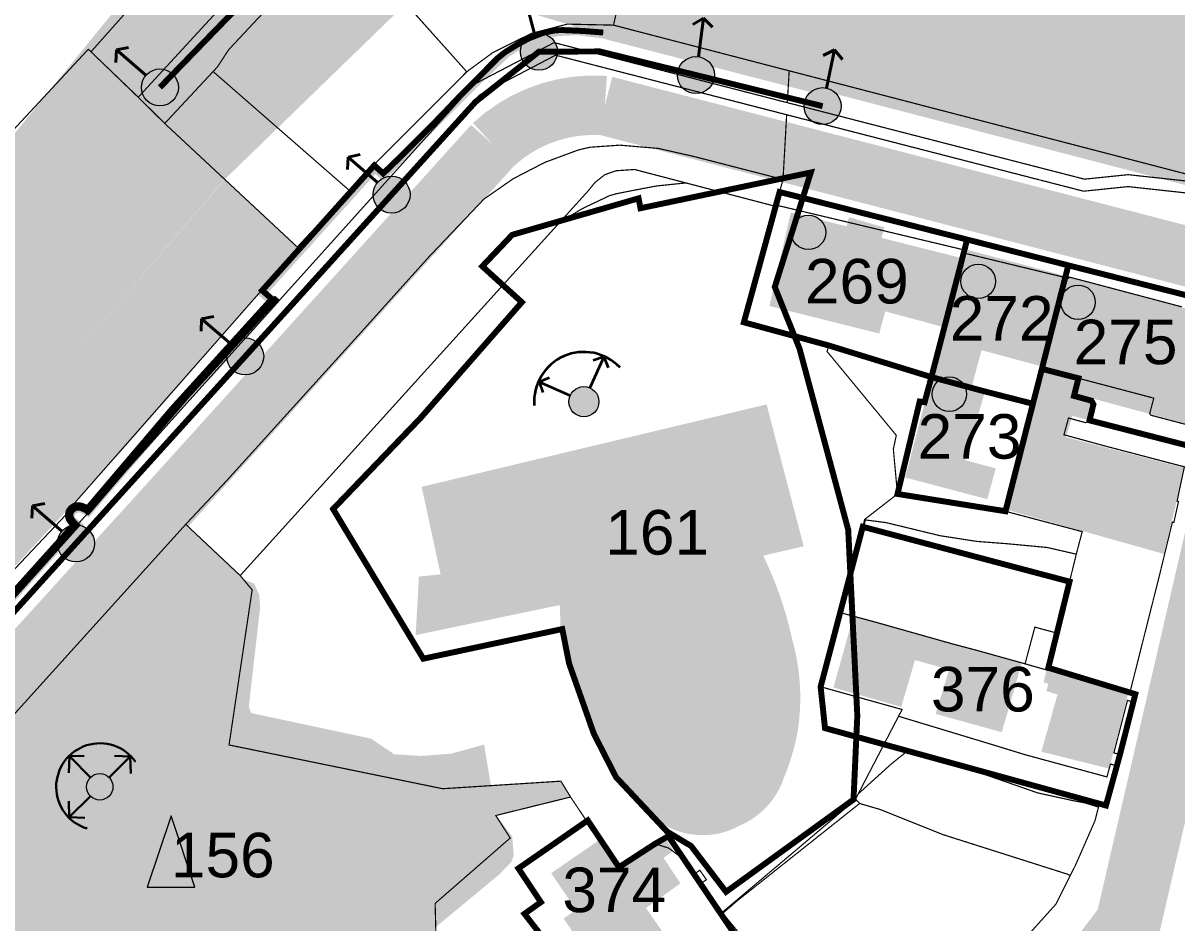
# Model space of a CAD drawing. Header units: millimetres. Extents: x 21689 to 31331, y 37531 to 43751.
# Drawn here: x 25632.4 to 25826.6, y 42416.8 to 42568.4 of the extents above; entities that cross this region are included whole.
import ezdxf

# ---------------------------------------------------------------- set-up
doc = ezdxf.new("R2010")
doc.units = ezdxf.units.MM
doc.linetypes.add('g5_084', pattern=[0.4, 0.2, -0.2])
doc.layers.add('0.1 ОКН', color=1, linetype='Continuous', lineweight=9, transparency=0.4)
doc.layers.add('00 Дороги', color=252, linetype='Continuous', lineweight=9, transparency=0.2)
for name, color, linetype, lineweight in [('0.15 - Видовые раскрытия', 22, 'Continuous', 9), ('00 границы ОКН', 1, 'Continuous', 40), ('00 номер ОКН', 7, 'Continuous', 15), ('00 Разраб границы', 5, 'g5_084', 50), ('CONTUR', 150, 'Continuous', 9)]:
    doc.layers.add(name, color=color, linetype=linetype, lineweight=lineweight)
doc.layers.add('00 Парки и скверы', color=114, linetype='Continuous', lineweight=9, true_color=0x00a945, transparency=0.5)
doc.layers.add('00 Природный ландшафт', color=81, linetype='Continuous', lineweight=9, true_color=0xa9da90, transparency=0.4)
doc.layers.add('25. ценная историческая застройка сов пер', color=92, linetype='Continuous', lineweight=0, true_color=0x19df16)
doc.styles.get("Standard").update_dxf_attribs({"font": 'arial.ttf'})
doc.linetypes.add('474_2', pattern='A,1,-0.5,[222,geobl2.shx,S=0.1,R=0,X=0,Y=0],-0.5,3', length=5)

# ---------------------------------------------------------------- blocks, each defined once
blk = doc.blocks.new('участки все')
at = {"layer": 'CONTUR', "const_width": 0.2}
for points in [[(2788.095349790001, 4929.89971909998), (2780.236516199999, 4921.48997183), (2778.35223203, 4918.598796499995), (2777.630451950001, 4917.829840889979), (2772.780701710003, 4912.624049439997), (2769.486476860002, 4909.084455979995), (2765.034237750002, 4913.512664709998), (2773.617147740002, 4922.841334269978), (2780.0441029, 4929.822992629997)], [(2795.46357077, 5087.178307939997), (2820.29807936, 5051.537735549995), (2828.781960390003, 5028.927634399996), (2832.747897720001, 5028.006901989996), (2827.340579039999, 5005.979500879999), (2822.307675440003, 4985.54638054), (2819.528698850001, 4973.85882673), (2817.985361800002, 4971.682437929994), (2811.24638085, 4963.915551469995), (2805.3374238, 4957.455967669994), (2795.54350394, 4946.755829449998), (2787.814181590002, 4938.314099420001), (2780.0441029, 4929.822992629997), (2773.617147740002, 4922.841334269993), (2765.034237750002, 4913.512664709998), (2757.071173740002, 4921.154657369996), (2774.756322820002, 4941.074055909994), (2784.213184790002, 4963.069456829995), (2789.64844678, 4983.656420179999), (2791.448441870001, 5001.289017539995), (2791.634382700002, 5022.576360929997), (2791.117599860001, 5039.114421579994), (2774.810590590001, 5099.404648049997)], [(2955.285921220002, 4895.879540750001), (2931.675092470003, 4898.45107102998), (2924.16316199, 4897.67608048), (2835.283182399999, 4920.587134689995), (2822.490420370002, 4913.882947519982), (2644.161710110002, 4715.52151893), (2550.021326910002, 4584.27161584), (2546.830171450001, 4563.950279499979), (2549.00315425, 4552.386900379999), (2557.49452231, 4530.91669157998), (2561.641912950003, 4520.293093489999), (2579.64324071, 4462.236942269999)], [(2574.075201240001, 4473.472295149993), (2559.704693500004, 4519.822748089995), (2555.557302830003, 4530.446346239994), (2547.07577938, 4551.906404309979), (2544.80940102, 4563.901217509999), (2548.063556199999, 4585.071597509981), (2642.549833470003, 4716.706208809999), (2821.456988910002, 4915.618785929996), (2835.035545140003, 4922.700944959979), (2924.314209730001, 4899.703785199999), (2931.675867919999, 4900.461076399995), (2953.78917855, 4898.05247605998)], [(2742.748866530001, 4906.643817159981), (2756.627857530002, 4921.591449), (2764.53124122, 4913.970370289994), (2769.486476860002, 4909.084455979995), (2773.92315975, 4904.946488129979), (2791.798024980002, 4888.272654739995), (2792.024911570003, 4888.069179039979), (2753.920729330002, 4844.712203999996), (2753.61742925, 4844.49684586998), (2753.475317730001, 4844.359020489996), (2753.261691210002, 4844.122289189982), (2753.118508150001, 4843.91447957998), (2752.96333735, 4843.576852349993), (2752.867540720003, 4843.198315669994), (2713.00059901, 4800.968331549978)], [(2713.00059901, 4800.968331549993), (2752.867540720003, 4843.198315669994), (2752.96333735, 4843.576852349993), (2753.118508150001, 4843.914479579995), (2753.261691210002, 4844.122289189996), (2753.475317730001, 4844.359020489996), (2753.61742925, 4844.496845869995), (2753.920729330002, 4844.712203999996), (2792.024911570003, 4888.069179039995), (2791.798024980002, 4888.272654739995), (2800.633173580001, 4897.747463429994), (2805.025064680001, 4902.440260459997), (2820.33031547, 4917.796055909995), (2824.750152000001, 4921.048411839998), (2831.2293708, 4924.259235749996), (2837.273270940001, 4925.816710219995), (2845.030755100001, 4925.647932419997), (2874.61322525, 4917.954922479999), (2874.301074030002, 4912.589655069998), (2835.035545140003, 4922.700944959994), (2821.456988910002, 4915.618785929996), (2642.549833470003, 4716.706208809999)], [(2644.161710110002, 4715.52151893), (2822.490420370002, 4913.882947519996), (2835.283182400003, 4920.587134689995), (2874.189864100001, 4910.551340039994), (2873.57311044, 4899.66068822), (2858.641907010002, 4903.509335459996), (2852.592870470002, 4904.881965109998), (2846.10122534, 4905.431364409997), (2841.065777650002, 4905.078459729994), (2839.128865250001, 4904.628112089994), (2833.456613300001, 4902.524942129996), (2828.134330010002, 4899.76640791), (2823.252301270001, 4896.371127179999), (2813.932362970001, 4886.583738909997), (2802.294104830002, 4873.641818009994), (2791.969589060002, 4862.24979545), (2779.813792220001, 4848.815792719993), (2778.634459880003, 4847.553838149994), (2773.022786609999, 4841.569704649999), (2697.399618570002, 4757.806800229999)], [(2940.724986410002, 4878.192333709995), (2935.22735764, 4879.656520859993), (2931.25341329, 4880.707375239996), (2925.745786660002, 4882.171715529999), (2921.72185351, 4883.223335349998), (2921.65819319, 4882.984308009996), (2921.08046723, 4883.133154899995), (2903.993733080002, 4887.274807149996), (2904.121359880003, 4887.772857349999), (2872.39692508, 4895.338659219997), (2873.57311044, 4899.66068822), (2874.189864100001, 4910.551340039994), (2874.189864100001, 4910.551340039994), (2924.16316199, 4897.67608048), (2931.675092470003, 4898.451071029995), (2950.054452460001, 4896.439645169994)], [(2942.736471120003, 4858.041363529999), (2935.475671230001, 4859.952550169997), (2935.299538810003, 4860.205249099999), (2935.989651290002, 4862.824705189996), (2923.310745020001, 4866.168861099999), (2922.56528608, 4863.20024934), (2925.48299067, 4862.395569349995), (2925.83341861, 4861.770198569982), (2925.172227800002, 4859.080298969995), (2924.476413590001, 4858.700949339997), (2921.638231699999, 4859.474411459982), (2920.865075740003, 4856.656225029983), (2927.63675193, 4854.802527869979), (2941.142562250003, 4851.255709899982), (2939.914035210001, 4845.474470449983), (2940.153062550002, 4845.41081016), (2939.369191360002, 4841.892781909999), (2939.13016402, 4841.956442199997), (2937.742897849999, 4836.25763385), (2936.88904255, 4832.740677109999), (2931.970209800002, 4813.225821909997), (2918.244094540002, 4817.406017149995), (2919.68364535, 4823.2540266), (2922.947158180003, 4836.544173379982), (2923.818100570003, 4839.870866989979), (2923.945268070001, 4840.33892396), (2911.027640020002, 4843.76673500998), (2914.708973300003, 4858.220494699999), (2917.36730292, 4868.55988198), (2921.08046723, 4883.13315489998), (2921.08046723, 4883.13315489998), (2921.65819319, 4882.984308009996), (2921.72185351, 4883.223335349998), (2925.745786660002, 4882.171715529999), (2931.25341329, 4880.707375239996), (2935.22735764, 4879.656520859978), (2940.724986410002, 4878.192333709979)]]:
    blk.add_lwpolyline(points, dxfattribs=at)
for points in [[(2982.27589773, 5012.11727613998), (2982.863008970002, 5011.928285039997), (2983.71383543, 5002.185175339997), (2955.285921220002, 4895.879540750001), (2931.675092470003, 4898.45107102998), (2924.16316199, 4897.67608048), (2835.283182399999, 4920.587134689995), (2822.490420370002, 4913.882947519982), (2644.161710110002, 4715.52151893), (2550.021326910002, 4584.27161584), (2546.830171450001, 4563.950279499979), (2545.31810171, 4561.203403429994), (2544.80940102, 4563.901217509999), (2548.063556199999, 4585.071597509981), (2642.549833470003, 4716.706208809999), (2821.456988910002, 4915.618785929996), (2835.035545140003, 4922.700944959979), (2924.314209730001, 4899.703785199999), (2931.675867919999, 4900.461076399995), (2953.78917855, 4898.05247605998), (2981.686284130003, 5002.346221339998), (2981.129245400003, 5007.76479620998), (2982.27589773, 5012.11727613998)], [(2816.298911760001, 4953.628099409995), (2874.15884235, 4996.04256116), (2889.41537743, 4991.88892655998), (2891.36865877, 4991.449015339997), (2907.861086290003, 4987.026455579995), (2923.252489350002, 4983.190759389996), (2943.352358460001, 4977.292952949996), (2951.630324920003, 4975.19618839), (2961.80821575, 4972.440327959979), (2963.054718710002, 4972.211240409983), (2963.671976310001, 4972.031787859982), (2963.704112650001, 4972.171296989996), (2969.797165830001, 4970.407989359999), (2952.77113311, 4906.018131369979), (2941.407803820002, 4900.582070479998), (2845.030755100001, 4925.647932419997), (2845.843701980001, 4929.105515659983), (2824.172807199997, 4945.387467179979), (2816.298911760001, 4953.628099409995)], [(2824.1728072, 4945.387467179993), (2845.843701980001, 4929.105515659998), (2845.030755100001, 4925.647932419997), (2837.273270940001, 4925.816710219995), (2831.2293708, 4924.259235749996), (2824.750152000001, 4921.048411839998), (2820.33031547, 4917.796055909995), (2807.42156653, 4932.253832549999), (2812.40638651, 4937.137552339998), (2812.700607320003, 4937.413049909999), (2814.395335700003, 4939.02711589), (2814.784730650001, 4937.681141829998), (2824.1728072, 4945.387467179993)], [(2777.630451950001, 4917.829840889979), (2800.633173580001, 4897.747463429994), (2805.025064680001, 4902.440260459997), (2820.33031547, 4917.796055909995), (2807.312969040002, 4932.345496119997), (2799.526096580001, 4941.04480009), (2798.450826980003, 4940.701260719993), (2788.095349790001, 4929.89971909998), (2780.236516199999, 4921.48997183), (2778.35223203, 4918.598796499995), (2777.630451950001, 4917.829840889979)], [(2769.486476860002, 4909.084455979995), (2773.92315975, 4904.946488129979), (2791.798024980002, 4888.272654739995), (2800.633173580001, 4897.747463429994), (2777.630451950001, 4917.829840889979), (2772.780701710003, 4912.624049439997), (2769.486476860002, 4909.084455979995)], [(2874.61322525, 4917.954922479999), (2941.407803820002, 4900.582070479998), (2952.77113311, 4906.018131369994), (2950.614489120002, 4898.401087109996), (2931.675867919999, 4900.461076399995), (2924.314209730001, 4899.703785199999), (2874.301074030002, 4912.589655069998), (2874.61322525, 4917.954922479999)], [(2782.190728410002, 4832.939257299979), (2840.691946210002, 4897.644118019998), (2841.914943380001, 4899.14540578999), (2843.56493506, 4900.450154049998), (2845.46522418, 4901.121064389998), (2848.57850263, 4901.333398449985), (2872.333570900002, 4895.119627329979), (2873.57311044, 4899.66068822), (2858.641907010002, 4903.509335459996), (2852.592870470002, 4904.881965109998), (2846.10122534, 4905.431364409997), (2841.065777650002, 4905.078459729979), (2839.128865250001, 4904.628112090001), (2833.456613300001, 4902.524942129981), (2828.134330010002, 4899.76640791), (2823.252301270001, 4896.371127179999), (2813.932362970001, 4886.583738909997), (2802.294104830002, 4873.641818009994), (2791.969589060002, 4862.24979545), (2779.813792220001, 4848.815792719979), (2778.634459880003, 4847.55383814998), (2773.022786609999, 4841.569704649999), (2782.190728410002, 4832.939257299979)], [(2840.691946210002, 4897.644118019998), (2841.914943380001, 4899.14540578999), (2843.56493506, 4900.450154049998), (2845.46522418, 4901.121064389998), (2848.57850263, 4901.333398449985), (2857.213941030001, 4899.071160319996), (2852.276021670001, 4898.55676088998), (2849.187072600002, 4897.974051039994), (2845.566099970001, 4897.259485889983), (2844.391159250001, 4896.93747271), (2839.807743080001, 4894.75763072), (2836.012617910001, 4892.465718079999), (2840.691946210002, 4897.644118019998)], [(2836.012617910001, 4892.465718079999), (2839.807743080001, 4894.75763072), (2844.391159250001, 4896.93747271), (2845.566099970001, 4897.259485889983), (2849.187072600002, 4897.974051039994), (2852.276021670001, 4898.55676088998), (2857.213941030001, 4899.071160319996), (2872.333570900002, 4895.119627329979), (2866.984525120003, 4875.59135648), (2881.274954460001, 4871.692520879981), (2880.98955459, 4870.686881899979), (2892.643333080003, 4856.558327759994), (2892.14746384, 4854.215899699994), (2892.84216729, 4846.685197779982), (2887.32650286, 4842.399610839995), (2879.904874740001, 4814.212997909999), (2893.616353550002, 4810.383029539996), (2885.692658980003, 4795.124215859999), (2877.495954350001, 4788.159653789989), (2863.089656190001, 4776.000119979995), (2859.64652862, 4781.022880999997), (2860.66686292, 4781.697264739996), (2859.581605359999, 4783.313895069979), (2858.571268800002, 4782.639358249995), (2856.93884282, 4785.094373539999), (2854.338520440001, 4787.034203639996), (2852.029606030003, 4787.759561409999), (2845.949121760001, 4783.81262402), (2842.781797940002, 4788.561160119999), (2842.609999390003, 4788.443789469995), (2837.81009653, 4795.637343369999), (2836.181038200001, 4798.312309219997), (2816.28133591, 4797.036979489996), (2780.31386808, 4804.407738209978), (2784.20383413, 4830.528413169996), (2782.190728410002, 4832.939257299979), (2836.012617910001, 4892.465718079999)], [(2872.333570900002, 4895.119627329979), (2872.39692508, 4895.338659219997), (2904.121359880003, 4887.772857349999), (2897.418763000002, 4862.135259379982), (2896.580483370002, 4862.248095279982), (2892.84216729, 4846.685197779982), (2892.14746384, 4854.215899699994), (2892.643333080003, 4856.558327759994), (2880.98955459, 4870.686881899979), (2881.274954460001, 4871.692520879981), (2866.984525120003, 4875.59135648), (2872.333570900002, 4895.119627329979)], [(2773.022786609999, 4841.569704649999), (2782.190728410002, 4832.939257299979), (2784.20383413, 4830.528413169996), (2780.31386808, 4804.407738209978), (2816.28133591, 4797.036979489996), (2836.181038200001, 4798.312309219997), (2837.81009653, 4795.637343369999), (2825.212412300003, 4792.530197199994), (2827.64429443, 4788.73292948), (2815.00550956, 4777.716342159997), (2815.291924240002, 4767.031862199997), (2815.428937420002, 4757.039675849999), (2812.118239580002, 4753.73033577), (2812.177862660003, 4752.399411089995), (2780.65506718, 4751.582041119997), (2776.735673970001, 4747.052009319981), (2755.517902200001, 4746.556864309997), (2731.177497830002, 4720.41929618), (2697.399618570002, 4757.806800229999), (2773.022786609999, 4841.569704649999)], [(2883.315646130002, 4826.670884219995), (2886.956576600002, 4840.445257799999), (2887.44509809, 4842.307794239983), (2890.938185090003, 4841.854307719994), (2900.05443298, 4839.644709929999), (2906.239868870001, 4838.689996649999), (2911.313976699999, 4838.302303789991), (2918.03434428, 4837.669402989996), (2922.947158180003, 4836.544173379982), (2919.68364535, 4823.2540266), (2915.968876630003, 4824.250911749979), (2914.324319430001, 4818.076038269996), (2905.91020988, 4820.424886289991), (2902.31464855, 4821.369945829996), (2889.420382780001, 4825.017400619981), (2883.435159820001, 4826.639054069994), (2883.315646130002, 4826.670884219995)], [(2883.19613244, 4826.702714359999), (2889.420382780001, 4825.017400619981), (2902.31464855, 4821.369945829996), (2905.91020988, 4820.424886289991), (2914.324319430001, 4818.076038269996), (2918.1076947, 4816.988101959999), (2918.244094540002, 4817.406017149995), (2931.970209800002, 4813.225821909997), (2932.886175160002, 4812.96179538998), (2932.545888340003, 4811.636994139997), (2931.56009186, 4811.912089929996), (2929.274646150003, 4803.06700631998), (2930.300586680001, 4802.801295990001), (2929.741315859999, 4800.88984253), (2928.695992140001, 4801.195849979995), (2928.483944330001, 4800.40908986998), (2928.102748130001, 4799.024914439979), (2927.993232190002, 4799.05659149), (2914.210392610003, 4802.797650979999), (2912.68762642, 4803.270969949998), (2909.65193869, 4804.207457079996), (2907.054008560001, 4804.997240499993), (2893.028878500001, 4809.242014419979), (2893.616353550002, 4810.383029539996), (2879.904874740001, 4814.212997909999), (2883.19613244, 4826.702714359999)], [(2894.99702739, 4803.241828319995), (2899.088496000004, 4802.02917384998), (2899.576242340001, 4801.881704749998), (2907.62829035, 4799.398399409983), (2912.999823870003, 4797.53614051998), (2916.421596650002, 4796.343739949981), (2919.10257019, 4795.752686849999), (2922.54107598, 4795.000033899981), (2924.355919720001, 4794.662244179999), (2926.684982250001, 4793.946578089999), (2926.078985190001, 4791.595836249981), (2925.903053640002, 4791.20852658998), (2922.815196190001, 4784.165743809979), (2921.928143010002, 4782.399310159998), (2921.422085030001, 4782.657060539998), (2900.533567040002, 4789.296938439998), (2889.898589930002, 4793.549805799979), (2886.473908470001, 4794.552249299996), (2885.79523869, 4795.292646739995), (2886.24891617, 4796.185708309997), (2886.48207885, 4796.392140179996), (2891.846504180001, 4801.250048329996), (2894.225670430002, 4803.153637709998), (2894.99702739, 4803.241828319995)], [(2863.430651000003, 4776.064899639997), (2865.883016070002, 4778.177370409998), (2881.290772340003, 4790.431571709996), (2886.473908470001, 4794.552249299996), (2889.898589930002, 4793.549805799979), (2900.533567040002, 4789.296938439998), (2921.422085030001, 4782.657060539998), (2921.928143010002, 4782.399310159998), (2919.555339390001, 4777.645598869996), (2904.98691742, 4761.428513239982), (2900.566518760003, 4757.486158869993), (2887.420349340002, 4745.987336939979), (2878.91966403, 4756.397579209995), (2874.178723880003, 4762.870222989979), (2867.318271550001, 4771.335335729999), (2863.430651000003, 4776.064899639997)]]:
    blk.add_lwpolyline(points, close=True, dxfattribs=at)
blk = doc.blocks.new('трасса вид раскр')
at = {"layer": '0.15 - Видовые раскрытия', "transparency": 33554687}
h = blk.add_hatch(color=256, dxfattribs=at)
h.dxf.hatch_style = 1
h.paths.add_polyline_path([(-2.77140992528075, -1.425612994971743, 1), (2.771409925364423, 1.425612994906259, 1)])
at = {"layer": '0.15 - Видовые раскрытия', "lineweight": 40}
for p, q in [((1.417292102341889, -2.775690191636385), (4.42276524884437, -8.61836849082465)), ((4.42276524884437, -8.61836849082465), (5.300357803174847, -6.70244308567635)), ((4.42276524884437, -8.61836849082465), (2.353760143574618, -8.218172634020448))]:
    blk.add_line(p, q, dxfattribs=at)
at = {"layer": '0.15 - Видовые раскрытия'}
blk.add_circle((0, 0), 3.116582324510424, dxfattribs=at)
blk = doc.blocks.new('Точки и сектора раскрытия панорам 2')
at = {"layer": '0.15 - Видовые раскрытия', "transparency": 33554687}
h = blk.add_hatch(color=256, dxfattribs=at)
h.dxf.hatch_style = 1
h.paths.add_polyline_path([(2487.477316184839, 126.6628727299903, 1), (2492.548141737039, 126.6628727299903, 1)])
at = {"layer": '0.15 - Видовые раскрытия', "lineweight": 35}
for p, q in [((2481.768910014671, 126.6628727299903), (2483.065464844786, 128.0597091584277)), ((2481.768910014671, 126.6628727299903), (2487.477316184839, 126.6628727299903)), ((2481.768910014671, 126.6628727299903), (2483.065464844786, 125.2660363015529)), ((2490.012728960937, 118.4190537837203), (2490.012728960941, 124.1274599538883)), ((2490.012728960941, 118.4190537837203), (2488.615892532504, 119.7156086138347)), ((2490.012728960941, 118.4190537837203), (2491.409565389378, 119.7156086138347))]:
    blk.add_line(p, q, dxfattribs=at)
at = {"layer": '0.15 - Видовые раскрытия'}
blk.add_circle((2490.012728960941, 126.6628727299903), 2.535412776100201, dxfattribs=at)
at = {"layer": '0.15 - Видовые раскрытия', "lineweight": 35}
blk.add_arc((2490.012728960941, 126.6628727299903), 8.37413058671882, 157.1942106045952, 298.3722397965096, dxfattribs=at)

msp = doc.modelspace()

# ---------------------------------------------------------------- hatches: boundary and pattern name
at = {"layer": '0.1 ОКН', "transparency": 33554585}
h = msp.add_hatch(color=1, dxfattribs=at)
h.dxf.hatch_style = 1
h.paths.add_polyline_path([(25771.04100898661, 42534.12485909456), (25761.63988060491, 42536.45894072569), (25758.02574001764, 42520.70322024633), (25776.51612418308, 42516.05496532875), (25777.52483758027, 42519.7978094529), (25787.48162000044, 42517.11441161772), (25790.50808939093, 42528.74534219531), (25776.88779009523, 42532.17828259086), (25777.398078552, 42533.92596924134), (25771.42021053388, 42535.67365589183)])
at = {"layer": '0.1 ОКН', "transparency": 33554687}
h = msp.add_hatch(color=2, dxfattribs=at)
h.dxf.hatch_style = 1
edge = h.paths.add_edge_path()
edge.add_arc((25764.60090674116, 42533.09877220017), 2.906288479469367, 0, 360)
at = {"layer": '0.1 ОКН', "transparency": 33554585}
h = msp.add_hatch(color=1, dxfattribs=at)
h.dxf.hatch_style = 1
edge = h.paths.add_edge_path()
edge.add_line((25785.29918651, 42508.72716921), (25790.50808939093, 42528.74534219531))
edge.add_line((25790.50808939093, 42528.74534219531), (25791.06104117151, 42528.60597297419))
edge.add_line((25791.06104117151, 42528.60597297419), (25791.47308414949, 42530.14001735346))
edge.add_line((25791.47308414949, 42530.14001735346), (25807.89502001465, 42525.75861028245))
edge.add_line((25807.89502001465, 42525.75861028245), (25830.28919789023, 42519.72327819471))
edge.add_arc((25829.12872268754, 42516.08816115468), 3.815858827409251, -20.763614508058197, 72.29483080080502, ccw=False)
edge.add_line((25832.6967452899, 42514.73538870532), (25828.9080587242, 42500.67741813574))
edge.add_line((25828.9080587242, 42500.67741813574), (25809.40484137852, 42505.93362330276))
edge.add_line((25809.40484137852, 42505.93362330276), (25810.11881361447, 42508.84294676041))
edge.add_line((25810.11881361447, 42508.84294676041), (25803.9960256623, 42510.493065769))
edge.add_line((25803.9960256623, 42510.493065769), (25793.73933591709, 42513.25728998287))
edge.add_line((25793.73933591709, 42513.25728998287), (25792.03082627689, 42506.91784283588))
edge.add_line((25792.03082627689, 42506.91784283588), (25794.32174053975, 42506.30043109441))
edge.add_line((25794.32174053975, 42506.30043109441), (25790.9889277886, 42494.73394025113))
edge.add_line((25790.9889277886, 42494.73394025113), (25796.1351686424, 42493.3510707187))
edge.add_line((25796.1351686424, 42493.3510707187), (25794.70319316946, 42488.15817360038))
edge.add_line((25794.70319316946, 42488.15817360038), (25780.89021484786, 42491.81270768553))
edge.add_line((25780.89021484786, 42491.81270768553), (25785.29918651, 42508.72716921))
at = {"layer": '0.1 ОКН', "transparency": 33554687}
h = msp.add_hatch(color=2, dxfattribs=at)
h.dxf.hatch_style = 1
edge = h.paths.add_edge_path()
edge.add_arc((25793.17991934215, 42524.85012206501), 2.906288479469367, 0, 360)
h = msp.add_hatch(color=2, dxfattribs=at)
h.dxf.hatch_style = 1
edge = h.paths.add_edge_path()
edge.add_arc((25809.98521224517, 42521.32683451351), 2.906288479469367, 0, 360)
h = msp.add_hatch(color=2, dxfattribs=at)
h.dxf.hatch_style = 1
edge = h.paths.add_edge_path()
edge.add_arc((25788.31573105712, 42505.8491186944), 2.906288479469367, 0, 360)
at = {"layer": '0.1 ОКН', "transparency": 33554585}
h = msp.add_hatch(color=1, dxfattribs=at)
h.dxf.hatch_style = 1
edge = h.paths.add_edge_path()
edge.add_line((25757.54889672491, 42504.12646056568), (25699.48292802431, 42490.24502284965))
edge.add_line((25699.48292802431, 42490.24502284965), (25702.67973249865, 42475.49851247784))
edge.add_line((25702.67973249865, 42475.49851247784), (25699.02624550805, 42475.13327083713))
edge.add_line((25699.02624550805, 42475.13327083713), (25698.47821037221, 42465.27183287509))
edge.add_line((25698.47821037221, 42465.27183287509), (25722.73885345168, 42470.33504578168))
edge.add_line((25722.73885345168, 42470.33504578168), (25722.85440879633, 42466.80365976636))
edge.add_line((25722.85440879633, 42466.80365976636), (25724.30022329, 42460.50083803))
edge.add_line((25724.30022329, 42460.50083803), (25728.47861036, 42448.6367587))
edge.add_line((25728.47861036, 42448.6367587), (25732.20691752, 42441.3396108))
edge.add_line((25732.20691752, 42441.3396108), (25739.2424327516, 42433.99312913896))
edge.add_arc((25746.78872325361, 42444.5451195976), 12.97270222351, 234.4294213575258, 298.8537594584142)
edge.add_arc((25747.7378216644, 42445.52727607741), 13.43845343061042, 293.2800049762785, 341.8545806083837)
edge.add_arc((25725.13994973768, 42456.00725645956), 38.28788884018552, 337.4789825191916, 348.5295807108161)
edge.add_arc((25727.35759717863, 42454.72566522021), 35.86893356751565, 349.8315274674619, 375.7497237267094)
edge.add_arc((25700.73189967728, 42451.29370939612), 62.54977536311973, 12.15291174418746, 25.94600451341439)
edge.add_line((25756.9770809995, 42478.66073290996), (25763.80226166967, 42480.22568887648))
edge.add_line((25763.80226166967, 42480.22568887648), (25757.54889672491, 42504.12646056568))
h = msp.add_hatch(color=1, dxfattribs=at)
h.dxf.hatch_style = 1
h.paths.add_polyline_path([(25799.31976833557, 42456.39936317133), (25800.52428085515, 42460.7048207156), (25772.16666392283, 42468.48662891694), (25768.80993405445, 42456.4296119019), (25780.22590195154, 42453.17678838249), (25782.52748381428, 42461.06334084299), (25788.28928992642, 42459.45981417709), (25785.99659437467, 42451.99507025983), (25797.14871296849, 42448.92033281947)])
h.paths.add_polyline_path([(25804.72847783163, 42459.54514968411), (25804.17009238591, 42457.31161512128), (25804.95869606959, 42457.07213061715), (25804.6562847077, 42455.83690181272), (25806.55341132895, 42455.26831513369), (25806.30214904894, 42454.4467853854), (25803.81427560227, 42445.62778647831), (25815.23249602642, 42442.78487887602), (25818.50193451295, 42455.74592742924)])
h = msp.add_hatch(color=1, dxfattribs=at)
h.dxf.hatch_style = 1
h.paths.add_polyline_path([(25657.29665543316, 42434.8071767715), (25653.29665543316, 42422.8071767715), (25661.29665543316, 42422.8071767715)])
h = msp.add_hatch(color=1, dxfattribs=at)
h.dxf.hatch_style = 1
h.paths.add_polyline_path([(25721.29369539221, 42425.16973381781), (25725.46431255871, 42419.00911404693), (25723.38555138523, 42417.53020504117), (25725.98102629435, 42413.72842438146), (25728.15661081503, 42415.14655590394), (25731.97493045271, 42409.18724016915), (25740.35831576667, 42414.82474056573), (25737.25698570046, 42419.30624882876), (25743.06608071196, 42423.4621730899), (25740.18899365055, 42427.74126290123), (25741.89017115063, 42428.94755847576), (25740.37044317071, 42431.17137637338), (25732.84558640578, 42425.79661050625), (25729.39121979021, 42430.75885773368)])
at = {"layer": '0.15 - Видовые раскрытия', "transparency": 33554687}
h = msp.add_hatch(color=256, dxfattribs=at)
h.dxf.hatch_style = 1
h.paths.add_polyline_path([(25643.72585440121, 42441.2997687577, 1), (25646.86085832009, 42438.13636001976, 1)])
h = msp.add_hatch(color=256, dxfattribs=at)
h.dxf.hatch_style = 1
h.paths.add_polyline_path([(25643.72585440121, 42441.2997687577, 1), (25646.86085832009, 42438.13636001976, 1)])
h = msp.add_hatch(color=256, dxfattribs=at)
h.dxf.hatch_style = 1
h.paths.add_polyline_path([(25643.72585440121, 42441.2997687577, 1), (25646.86085832009, 42438.13636001976, 1)])
at = {"layer": '00 Парки и скверы'}
h = msp.add_hatch(color=256, dxfattribs=at)
h.dxf.hatch_style = 1
h.paths.add_polyline_path([(25700.85890264324, 42731.3948905193), (25666.97525131, 42786.76080684998), (25654.6589787237, 42814.35471176337), (25635.42678836351, 42815.73245427646), (25539.70105026807, 42949.84128960662), (25525.77107103942, 42939.3943160008), (25553.68059095363, 42902.10139593799), (25531.2185837978, 42884.72812078952), (25603.90452681394, 42820.69595288588), (25619.20833768252, 42795.95246391484), (25635.29480586306, 42780.35910500269), (25660.0873734329, 42747.98094835957), (25664.99840684861, 42728.99445665626), (25677.80978900162, 42680.74132948018), (25678.33708430041, 42648.86547846956), (25675.44987086207, 42616.70751298534), (25665.88703457137, 42592.68007164099), (25630.31664781048, 42548.98143371431), (25602.53577013088, 42537.36437819686), (25484.38401825047, 42400.00648199346), (25455.9000175577, 42368.11407297042), (25448.16911325546, 42354.03527937165), (25436.67354029534, 42343.42774559652), (25412.810979723, 42327.11108402431), (25424.59814329084, 42316.75216495551), (25429.11224065609, 42321.87765248308), (25459.9181658956, 42294.33379779174), (25475.1079397999, 42315.75549923466), (25497.97256662569, 42338.28721253708), (25508.51867876739, 42348.60628121553), (25526.6466964647, 42373.73547606435), (25530.45674068129, 42385.7520366629), (25547.86455887346, 42407.69298487694), (25545.14133427496, 42409.83302811696), (25558.72526687, 42425.00561416), (25597.98528501, 42462.86485702), (25611.3938212688, 42480.46587225218), (25617.70743009585, 42478.79628996245), (25626.7500326363, 42490.05146851156), (25625.36107198903, 42494.39302335074), (25666.3737519949, 42542.07381644665), (25700.50627278, 42575.20616357), (25724.02164241129, 42568.17537938435), (25828.58179867293, 42540.93249331025), (25840.78786119647, 42546.56981008451), (25869.46862533888, 42659.71740905824), (25715.89461396369, 42698.64184454123)])
h = msp.add_hatch(color=256, dxfattribs=at)
h.dxf.hatch_style = 1
h.paths.add_polyline_path([(25617.04209791735, 42435.68746949487), (25598.0332254328, 42414.68253190524), (25584.52018194565, 42399.75052395346), (25617.92312323, 42362.77802509), (25642.47895045778, 42388.92062039977), (25663.48129937, 42389.41073822998), (25667.53351046511, 42393.94421392986), (25698.91465418093, 42394.75791094203), (25698.89367652, 42396.11886399391), (25702.17456282, 42399.39840476), (25701.75113496, 42420.07507107), (25714.38991983, 42431.09165839), (25711.94939091295, 42435.04203049268), (25724.35887315526, 42438.04215532739), (25722.9266636, 42440.67103813), (25703.02696131, 42439.3957084), (25667.05949348, 42446.76646711998), (25670.94945953, 42472.88714208), (25668.8771477022, 42475.35372120561), (25659.76841201, 42483.92843356)])
h = msp.add_hatch(color=256, dxfattribs=at)
h.dxf.hatch_style = 1
h.paths.add_polyline_path([(25630.34759462916, 42445.88041704602), (25631.03447742852, 42445.23089038823), (25614.13374902453, 42426.4338412726), (25612.31250469189, 42427.43975534313), (25582.80006081265, 42395.53989088809), (25610.19744715526, 42363.14855065965), (25615.60199363027, 42363.15840545115), (25616.91277779047, 42367.29140868455), (25639.98462833598, 42390.89601051667), (25643.39245522773, 42391.87653063854), (25647.60471046227, 42392.0494481062), (25663.68570341134, 42389.65502530463), (25667.40250549274, 42393.93514256732), (25682.49101542414, 42394.64430880732), (25685.9514608318, 42400.08205577416), (25699.63947826479, 42414.25512492936), (25712.57725105557, 42424.97211039811), (25714.56254675582, 42427.0404544021), (25714.98034849419, 42428.14062367345), (25714.74075350847, 42431.32679103128), (25711.94939091295, 42435.04203049268), (25709.99672546477, 42446.83054106168), (25704.46579487116, 42445.30363187228), (25699.37264747459, 42444.91580480761), (25694.88010968396, 42445.19880101748), (25690.9684837421, 42447.83437025593), (25670.78676541675, 42452.13938211698), (25670.39006263525, 42453.19136904299), (25672.30393219572, 42470.04904484651), (25672.12149769345, 42472.09786886052), (25671.314566613, 42473.91047930357), (25669.49375182571, 42474.70190118102), (25659.7134670043, 42476.2398787837), (25658.20440816629, 42476.19199876138), (25657.41394986591, 42475.83289859432), (25646.79341147951, 42465.38177741284), (25633.03514939064, 42450.30694850406), (25632.57634571282, 42447.94974672561)])
at = {"layer": '00 Природный ландшафт'}
h = msp.add_hatch(color=256, dxfattribs=at)
h.dxf.hatch_style = 1
h.paths.add_polyline_path([(25561.3874715164, 42427.57283284777), (25545.14133427496, 42409.83302811696), (25547.86455887346, 42407.69298487694), (25530.45674068129, 42385.7520366629), (25526.67968695815, 42373.75487503522), (25508.52409090743, 42348.59260544102), (25475.1079397999, 42315.75549923466), (25455.53463817702, 42288.15921531739), (25422.74083100728, 42242.71790180795), (25413.3806061344, 42223.52430676409), (25390.66677235219, 42202.22992550365), (25377.26916730505, 42189.33263064091), (25367.25677747068, 42177.7310897961), (25368.03672480787, 42176.27008289499), (25373.83794468722, 42178.60947175444), (25381.46575418403, 42185.63364820712), (25393.60659426575, 42196.2016532867), (25399.48796303446, 42198.75540931102), (25402.27517302087, 42196.39665557743), (25405.35657143, 42192.66092027), (25431.04446680576, 42203.70592820912), (25429.53046271, 42213.80101498), (25430.96330135, 42225.08918562), (25432.4270292585, 42229.9278526958), (25450.48072521936, 42254.70464056366), (25467.16835870151, 42277.72950319186), (25523.25846869219, 42354.88487948614), (25559.06137143, 42404.49962195), (25581.41437788592, 42425.43018556413), (25593.90841296698, 42437.98394731383), (25613.35666240046, 42457.75731980538), (25649.23388270695, 42496.55227487087), (25678.77053697, 42530.42790794998), (25666.35800386138, 42541.99826318651), (25625.33741989621, 42494.38780356094), (25626.72839067507, 42490.0529559401), (25617.73594543191, 42478.79428835394), (25611.35675523253, 42480.50149642046), (25597.92227712707, 42462.80409722275)])
h = msp.add_hatch(color=256, dxfattribs=at)
h.dxf.hatch_style = 1
h.paths.add_polyline_path([(25561.3874715164, 42427.57283284777), (25545.14133427496, 42409.83302811696), (25547.86455887346, 42407.69298487694), (25530.45674068129, 42385.7520366629), (25526.67968695815, 42373.75487503522), (25508.52409090743, 42348.59260544102), (25475.1079397999, 42315.75549923466), (25455.53463817702, 42288.15921531739), (25422.74083100728, 42242.71790180795), (25413.3806061344, 42223.52430676409), (25390.66677235219, 42202.22992550365), (25377.26916730505, 42189.33263064091), (25367.25677747068, 42177.7310897961), (25368.03672480787, 42176.27008289499), (25373.83794468722, 42178.60947175444), (25381.46575418403, 42185.63364820712), (25393.60659426575, 42196.2016532867), (25399.48796303446, 42198.75540931102), (25402.27517302087, 42196.39665557743), (25405.35657143, 42192.66092027), (25431.04446680576, 42203.70592820912), (25429.53046271, 42213.80101498), (25430.96330135, 42225.08918562), (25432.4270292585, 42229.9278526958), (25450.48072521936, 42254.70464056366), (25467.16835870151, 42277.72950319186), (25523.25846869219, 42354.88487948614), (25559.06137143, 42404.49962195), (25581.41437788592, 42425.43018556413), (25593.90841296698, 42437.98394731383), (25613.35666240046, 42457.75731980538), (25649.23388270695, 42496.55227487087), (25678.77053697, 42530.42790794998), (25666.35800386138, 42541.99826318651), (25625.33741989621, 42494.38780356094), (25626.72839067507, 42490.0529559401), (25617.73594543191, 42478.79428835394), (25611.35675523253, 42480.50149642046), (25597.92227712707, 42462.80409722275)])
at = {"layer": '25. ценная историческая застройка сов пер', "lineweight": 30, "true_color": 0x19df16, "transparency": 33554585}
h = msp.add_hatch(color=92, dxfattribs=at)
h.dxf.hatch_style = 1
h.paths.add_polyline_path([(25797.7022567257, 42486.46109092966), (25824.41079459907, 42478.95391378222), (25827.97853072375, 42493.41000606905), (25807.97161614801, 42498.5919442352), (25809.01673835626, 42502.20758920677), (25811.91783506, 42501.43954726), (25812.68634425379, 42505.04924345594), (25809.3394848238, 42505.95123718945), (25810.11881361447, 42508.84294676041), (25803.9960256623, 42510.493065769)])
h = msp.add_hatch(color=92, dxfattribs=at)
h.dxf.hatch_style = 1
h.paths.add_polyline_path([(25797.7022567257, 42486.46109092966), (25824.41079459907, 42478.95391378222), (25827.97853072375, 42493.41000606905), (25807.97161614801, 42498.5919442352), (25809.01673835626, 42502.20758920677), (25811.91783506, 42501.43954726), (25812.68634425379, 42505.04924345594), (25809.3394848238, 42505.95123718945), (25810.11881361447, 42508.84294676041), (25803.9960256623, 42510.493065769)])

# ---------------------------------------------------------------- linework, layer by layer
at = {"layer": '0.1 ОКН', "color": 1}
msp.add_lwpolyline([(25657.29665543316, 42434.8071767715), (25653.29665543316, 42422.8071767715), (25661.29665543316, 42422.8071767715)], close=True, dxfattribs=at)
at = {"layer": '0.1 ОКН', "color": 7, "transparency": 33554687}
for centre in [(25764.60090674116, 42533.09877220017), (25793.17991934215, 42524.85012206501), (25809.98521224517, 42521.32683451351), (25788.31573105712, 42505.8491186944)]:
    msp.add_circle(centre, 2.906288479469367, dxfattribs=at)
at = {"layer": '0.15 - Видовые раскрытия', "lineweight": 30}
for p, q in [((25640.19667053761, 42444.86092892235), (25640.07954885842, 42442.055573139)), ((25640.19667053761, 42444.86092892235), (25640.07954885842, 42442.055573139)), ((25640.19667053761, 42444.86092892235), (25640.07954885842, 42442.055573139)), ((25640.19667053761, 42444.86092892235), (25642.67637983967, 42444.94205790537)), ((25640.19667053761, 42444.86092892235), (25642.67637983967, 42444.94205790537)), ((25640.19667053761, 42444.86092892235), (25642.67637983967, 42444.94205790537)), ((25640.19667053761, 42444.86092892235), (25643.72585440124, 42441.2997687577)), ((25640.19667053761, 42444.86092892235), (25643.72585440124, 42441.2997687577)), ((25640.19667053761, 42444.86092892235), (25643.72585440124, 42441.2997687577)), ((25650.4362208943, 42444.81475021179), (25646.87506072963, 42441.28556634818)), ((25650.4362208943, 42444.81475021179), (25646.87506072963, 42441.28556634818)), ((25650.4362208943, 42444.81475021179), (25646.87506072963, 42441.28556634818)), ((25650.4362208943, 42444.81475021179), (25647.75890900123, 42444.92652614644)), ((25650.4362208943, 42444.81475021179), (25647.75890900123, 42444.92652614644)), ((25650.4362208943, 42444.81475021179), (25647.75890900123, 42444.92652614644)), ((25650.4362208943, 42444.81475021179), (25650.5295136556, 42441.96325473577)), ((25650.4362208943, 42444.81475021179), (25650.5295136556, 42441.96325473577)), ((25650.4362208943, 42444.81475021179), (25650.5295136556, 42441.96325473577)), ((25640.15049182704, 42434.62137856569), (25640.06303500672, 42437.29449836727)), ((25640.15049182704, 42434.62137856569), (25640.06303500672, 42437.29449836727)), ((25640.15049182704, 42434.62137856569), (25640.06303500672, 42437.29449836727)), ((25640.15049182704, 42434.62137856569), (25643.71165199172, 42438.1505624293)), ((25640.15049182704, 42434.62137856569), (25643.71165199172, 42438.1505624293)), ((25640.15049182704, 42434.62137856569), (25643.71165199172, 42438.1505624293)), ((25640.15049182704, 42434.62137856569), (25642.77197229499, 42434.51193355472)), ((25640.15049182704, 42434.62137856569), (25642.77197229499, 42434.51193355472)), ((25640.15049182704, 42434.62137856569), (25642.77197229499, 42434.51193355472))]:
    msp.add_line(p, q, dxfattribs=at)
at = {"layer": '0.15 - Видовые раскрытия', "linetype": '474_2', "const_width": 1}
for points in [[(25655.41711289247, 42557.510913752), (25724.32114633238, 42628.52055881618), (25718.97299411986, 42677.83414479647), (25556.75500202888, 42902.31564735189)], [(25435.85515033652, 42194.82361045249), (25434.64136668274, 42223.3914014642), (25530.70517901148, 42358.47291630616), (25708.57568653979, 42555.10519041525), (25719.22967863899, 42563.53475452796), (25729.47561408545, 42563.5745306796), (25766.98342511141, 42554.36380506034)], [(25435.85515033652, 42194.82361045249), (25434.64136668274, 42223.3914014642), (25530.70517901148, 42358.47291630616), (25708.57568653979, 42555.10519041525), (25719.22967863899, 42563.53475452796), (25729.47561408545, 42563.5745306796), (25766.98342511141, 42554.36380506034)], [(25435.85515033652, 42194.82361045249), (25434.64136668274, 42223.3914014642), (25530.70517901148, 42358.47291630616), (25708.57568653979, 42555.10519041525), (25719.22967863899, 42563.53475452796), (25729.47561408545, 42563.5745306796), (25766.98342511141, 42554.36380506034)]]:
    msp.add_lwpolyline(points, dxfattribs=at)
at = {"layer": '0.15 - Видовые раскрытия'}
msp.add_circle((25645.29335636068, 42439.71806438873), 2.226847795347951, dxfattribs=at)
msp.add_circle((25645.29335636068, 42439.71806438873), 2.226847795347951, dxfattribs=at)
msp.add_circle((25645.29335636068, 42439.71806438873), 2.226847795347951, dxfattribs=at)
at = {"layer": '0.15 - Видовые раскрытия', "lineweight": 30}
msp.add_arc((25645.30809209347, 42439.70438249223), 7.346192120198333, 34.9736243178267, 252.9728761511593, dxfattribs=at)
msp.add_arc((25645.30809209347, 42439.70438249223), 7.346192120198333, 34.9736243178267, 252.9728761511593, dxfattribs=at)
msp.add_arc((25645.30809209347, 42439.70438249223), 7.346192120198333, 34.9736243178267, 252.9728761511593, dxfattribs=at)
at = {"layer": '00 границы ОКН', "const_width": 1, "flags": 128}
for points in [[(25684.57793151, 42486.49925453999), (25699.2520977, 42501.78471438), (25716.35155499, 42521.33307685), (25709.69415851, 42527.38506231), (25714.72539791, 42532.6880755), (25735.99966178, 42538.83239697), (25736.3241719, 42537.16741367999), (25764.99661177, 42543.18845903), (25758.93140207, 42523.91115601), (25763.10214289, 42513.50720676), (25771.29514101, 42483.00149801), (25772.82617136, 42451.71778462999), (25772.18966435, 42437.57740737), (25750.73136948, 42422.02581646), (25744.83967478, 42429.7560908), (25740.81641031, 42432.15771142), (25732.20691752, 42441.3396108), (25728.47861036, 42448.6367587), (25724.30022329, 42460.50083803), (25723.15882565, 42466.28836492999), (25699.76218929, 42461.29654495), (25684.57793151, 42486.49925453999)], [(25753.73013237, 42517.95060496999), (25759.07933124, 42537.48887357), (25759.13268767, 42537.70805852999), (25759.74623394, 42539.89868357), (25791.2939716, 42531.89558307999), (25790.87696488, 42530.13195265999), (25790.73934034, 42529.63405554), (25785.29918651, 42508.72716921), (25768.02056171, 42514.05176937), (25753.73013237, 42517.95060496999)], [(25785.29918651, 42508.72716921), (25790.73934034, 42529.63405554), (25790.87696488, 42530.13195265999), (25791.2939716, 42531.89558307999), (25808.35749559, 42527.5442843), (25807.82607449, 42525.49240329), (25804.10291243, 42510.91928344999), (25803.90055607, 42510.11237479), (25802.39056115, 42504.23544376999), (25794.32208671, 42506.29899824), (25785.29918651, 42508.72716921)], [(25803.90055607, 42510.11237479), (25804.10291243, 42510.91928344999), (25807.82607449, 42525.49240329), (25808.35749559, 42527.5442843), (25836.47855884, 42520.4136592), (25830.31554507, 42496.70781905), (25811.91783506, 42501.43954726), (25812.57902586, 42504.12944686), (25812.23859567, 42504.75466456999), (25809.31089334, 42505.55949773), (25810.05635228, 42508.5281095), (25803.90055607, 42510.11237479)], [(25779.59777228, 42489.0442931), (25783.32609062, 42504.60734367), (25784.15421943, 42504.48466309999), (25785.29918651, 42508.72716921), (25794.32208671, 42506.29899824), (25802.39056115, 42504.23544376999), (25801.44458282, 42500.57989616999), (25797.7634026, 42486.13613422), (25779.59777228, 42489.0442931)]]:
    msp.add_lwpolyline(points, close=True, dxfattribs=at)
at = {"layer": '00 Дороги', "lineweight": 9}
for points in [[(25838.30308746263, 42526.50347488724, 10, 10, 0), (25730.32053785026, 42554.45557647776, 10, 10, 0.208174647935518), (25711.51990410022, 42547.85196016842, 10, 10, 0), (25658.08381552657, 42488.68309890209, 10, 10, 0), (25537.15382960078, 42355.44255014382, 10, 10, 0), (25506.86905847245, 42311.29963082415, 10, 10, 0), (25473.47191023722, 42264.8250505013, 10, 10, 0), (25461.3920632499, 42248.91647470792, 10, 10, 0), (25449.88340803683, 42229.81795003574, 10, 10, 0), (25445.43812564953, 42221.65426731487, 10, 10, 0), (25443.57739751881, 42213.08623171203, 10, 10, 0), (25443.74878818297, 42201.28953894795, 10, 10, 0), (25448.61456595853, 42181.71114350119, 10, 10, 0), (25461.66862015832, 42144.29080599058, 10, 10, 0), (25487.88634650771, 42075.30288218291, 0, 0, 0)], [(25727.63985227283, 42554.50647314889, 10, 10, 0.180300040820773), (25711.51990410022, 42547.85196016842, 10, 10, 0), (25658.08381552657, 42488.68309890209, 10, 10, 0), (25537.15382960078, 42355.44255014382, 10, 10, 0), (25506.86905847245, 42311.29963082415, 10, 10, 0), (25473.47191023722, 42264.8250505013, 10, 10, 0), (25461.3920632499, 42248.91647470792, 10, 10, 0), (25449.88340803683, 42229.81795003574, 10, 10, 0), (25445.43812564953, 42221.65426731487, 10, 10, 0), (25443.57739751881, 42213.08623171203, 10, 10, 0), (25443.74878818297, 42201.28953894795, 10, 10, 0), (25448.61456595853, 42181.71114350119, 10, 10, 0), (25461.66862015832, 42144.29080599058, 10, 10, 0), (25487.88634650771, 42075.30288218291, 0, 0, 0)]]:
    msp.add_lwpolyline(points, format="xyseb", dxfattribs=at)
at = {"layer": '00 Дороги', "lineweight": 9, "const_width": 10}
msp.add_lwpolyline([(25838.3037737164, 42526.46766199804), (25730.32053785026, 42554.45557647776, 0.0268662134137213), (25727.63985227283, 42554.50647314889, 0.0268662134137213)], format="xyb", dxfattribs=at)
at = {"layer": '00 Дороги', "lineweight": 9, "const_width": 11}
msp.add_lwpolyline([(25842.37541331579, 42520.30264687586), (25818.39859522239, 42416.68646492265), (25811.01891329617, 42406.89077442418), (25728.72461405129, 42338.78650642362), (25674.46971885895, 42300.5042426342), (25641.71354573336, 42278.13885517999), (25597.50059392303, 42240.8726096023), (25521.84263172085, 42133.91616054932), (25497.47475148052, 42101.38539081325), (25491.02867722548, 42093.12326316769), (25487.02733107088, 42091.54646699218)], dxfattribs=at)
msp.add_lwpolyline([(25842.37541331579, 42520.30264687586), (25818.39859522239, 42416.68646492265), (25811.01891329617, 42406.89077442418), (25728.72461405129, 42338.78650642362), (25674.46971885895, 42300.5042426342), (25641.71354573336, 42278.13885517999), (25597.50059392303, 42240.8726096023), (25521.84263172085, 42133.91616054932), (25497.47475148052, 42101.38539081325), (25491.02867722548, 42093.12326316769), (25487.02733107088, 42091.54646699218)], dxfattribs=at)
at = {"layer": '00 Разраб границы', "ltscale": 5, "const_width": 1}
for points in [[(25753.73013237, 42517.95060496999), (25768.02057986, 42514.05124978998), (25785.29918651, 42508.72716921), (25784.15421943, 42504.48466309999), (25783.32609062, 42504.60734367), (25779.59777228, 42489.0442931), (25797.77326542, 42486.12546391998), (25802.39056115, 42504.23544376999), (25803.90055607, 42510.11237479), (25810.05637042, 42508.52759001), (25809.31091148, 42505.55897825), (25812.23859567, 42504.75466456999), (25812.57902586, 42504.12944686), (25811.9178532, 42501.43902788), (25830.31554507, 42496.70781905), (25836.47855884, 42520.4136592), (25808.35749559, 42527.5442843), (25791.2939716, 42531.89558307999), (25759.74623394, 42539.89868357), (25753.73028168145, 42517.95056423358)], [(25753.73013237, 42517.95060496999), (25768.02057986, 42514.05124978998), (25785.29918651, 42508.72716921), (25784.15421943, 42504.48466309999), (25783.32609062, 42504.60734367), (25779.59777228, 42489.0442931), (25797.77326542, 42486.12546391998), (25802.39056115, 42504.23544376999), (25803.90055607, 42510.11237479), (25810.05637042, 42508.52759001), (25809.31091148, 42505.55897825), (25812.23859567, 42504.75466456999), (25812.57902586, 42504.12944686), (25811.9178532, 42501.43902788), (25830.31554507, 42496.70781905), (25836.47855884, 42520.4136592), (25808.35749559, 42527.5442843), (25791.2939716, 42531.89558307999), (25759.74623394, 42539.89868357), (25753.73028168145, 42517.95056423358)], [(25766.65050014, 42456.57172682), (25767.38552572593, 42449.59911203693), (25814.68710026014, 42436.57155603778), (25817.04621208, 42445.1600249), (25819.63180056, 42455.32052429998), (25804.98971994, 42459.76474606), (25808.55687598677, 42474.27709585719), (25773.74394106215, 42483.51191708308), (25769.94175784, 42469.06144327), (25766.65050014, 42456.57172682)], [(25766.65050014, 42456.57172682), (25767.38552572593, 42449.59911203693), (25814.68710026014, 42436.57155603778), (25817.04621208, 42445.1600249), (25819.63180056, 42455.32052429998), (25804.98971994, 42459.76474606), (25808.55687598677, 42474.27709585719), (25773.74394106215, 42483.51191708308), (25769.94175784, 42469.06144327), (25766.65050014, 42456.57172682)], [(25731.051675, 42399.84302277346), (25752.32845169965, 42414.67258501212), (25749.83528159, 42418.35884889), (25743.68446822, 42427.45310245), (25741.01518838332, 42431.39975246148), (25738.77523143, 42430.11829032), (25732.69474716, 42426.17135293), (25729.52742334, 42430.91988903), (25727.43576472102, 42434.05575925532), (25715.76691943524, 42425.97502271553), (25719.55781037056, 42420.29161821363), (25716.80038885063, 42418.33336798793), (25722.42296043, 42411.03848907998), (25731.05330685276, 42399.84416014791)], [(25731.051675, 42399.84302277346), (25752.32845169965, 42414.67258501212), (25749.83528159, 42418.35884889), (25743.68446822, 42427.45310245), (25741.01518838332, 42431.39975246148), (25738.77523143, 42430.11829032), (25732.69474716, 42426.17135293), (25729.52742334, 42430.91988903), (25727.43576472102, 42434.05575925532), (25715.76691943524, 42425.97502271553), (25719.55781037056, 42420.29161821363), (25716.80038885063, 42418.33336798793), (25722.42296043, 42411.03848907998), (25731.05330685276, 42399.84416014791)]]:
    msp.add_lwpolyline(points, dxfattribs=at)
at = {"layer": '25. ценная историческая застройка сов пер', "const_width": 1.5}
msp.add_lwpolyline([(25768.3505909213, 42556.63200369566), (25730.00761174932, 42566.51679450851), (25725.54024371134, 42567.07997714801), (25722.56588328288, 42566.90828155064), (25720.18129713418, 42566.50249906297), (25717.77114234862, 42565.60318215782), (25716.06378606175, 42564.72682440373), (25713.69436384679, 42563.26295934047), (25708.20261431, 42557.97751484), (25693.00675179683, 42542.6895125776), (25691.66662333716, 42544.02156417424), (25672.65920656818, 42522.97367529064), (25674.47005264972, 42521.35370232196), (25664.06543684007, 42509.72316395306), (25659.68379714876, 42505.2374004876), (25643.29479303805, 42486.06708311976), (25642.41630295065, 42486.56659044639), (25641.60426614852, 42486.74930634373), (25640.56959324476, 42486.18134357477), (25640.33656519157, 42485.38549747836), (25640.33656519157, 42484.7820088889), (25641.51297602804, 42483.83063242358), (25617.40554997727, 42457.02751081732)], dxfattribs=at)
at = {"layer": '25. ценная историческая застройка сов пер', "color": 92, "lineweight": 30, "true_color": 0x19df16, "transparency": 33554585, "const_width": 1, "flags": 128}
for points in [[(25667.83775455777, 42514.31491557068), (25674.46617593507, 42521.72432986951), (25672.63795110721, 42523.32451559812), (25691.50641736475, 42544.37488906011), (25693.01252641815, 42543.02053354955), (25696.43681766211, 42546.31594405448), (25702.93035364474, 42552.86367083363), (25705.95892676043, 42556.08300746763), (25712.27974909277, 42562.44794476148), (25713.54986727781, 42563.46755103761), (25715.94081343753, 42564.94471392113), (25717.66872871697, 42565.8316242662), (25719.91986375482, 42566.70134736889), (25721.58512309765, 42567.06462003194), (25722.55227697999, 42567.15813183314), (25723.42991199858, 42567.16903277303), (25724.42799343321, 42567.11192872294), (25725.54024371134, 42567.07997714801), (25726.96747406417, 42566.99862318171), (25730.02656175221, 42566.76607526868)], [(25674.44473942623, 42522.0753286423), (25657.41425904036, 42503.30575155392), (25643.27191309625, 42486.65531890687), (25642.56015598163, 42486.93986136687), (25642.13057062612, 42487.09929469408), (25641.59398241487, 42487.15226588171), (25641.07734523015, 42487.07448518474), (25640.7134111608, 42486.86463928287), (25640.42849982664, 42486.65631160891), (25640.24076508847, 42486.40976751014), (25640.05503430852, 42486.11579279788), (25639.96072974213, 42485.69846252975), (25639.93291971338, 42485.35699842555), (25640.03065241402, 42484.92449747957), (25640.21715333156, 42484.56497025129), (25640.58550283621, 42484.09331975022), (25640.88555880939, 42483.77989236405), (25603.62477387878, 42442.2562580381)], [(25674.44473942623, 42522.0753286423), (25674.44473942623, 42522.0753286423), (25674.821, 42521.746), (25660.0591770349, 42505.65419127774)], [(25603.6819225619, 42441.72102580068), (25641.43088681117, 42483.78868998412), (25640.88836299052, 42484.35539032739), (25640.55518252013, 42484.78200888889), (25640.40945489047, 42485.06293539295), (25640.33656519157, 42485.38549747836), (25640.35711718764, 42485.63784417626), (25640.43000688654, 42485.96040626161), (25640.56959324476, 42486.18134357477), (25640.71152264142, 42486.36773345398), (25640.93200362701, 42486.52894954255), (25641.21165572474, 42486.69019810814), (25641.60426614852, 42486.74930634373), (25642.03984422155, 42486.7063067262), (25642.41630295065, 42486.56659044639), (25642.7927616798, 42486.41609178513), (25643.29479303805, 42486.06708311976), (25660.0591770349, 42505.65419127774)]]:
    msp.add_lwpolyline(points, dxfattribs=at)
at = {"layer": '25. ценная историческая застройка сов пер', "color": 92, "lineweight": 30, "true_color": 0x19df16, "transparency": 33554585, "flags": 128}
for points in [[(25667.83775455777, 42514.31491557068), (25674.46617593507, 42521.72432986951), (25672.63795110721, 42523.32451559812), (25691.50641736475, 42544.37488906011), (25693.01252641815, 42543.02053354955), (25696.43681766211, 42546.31594405448), (25702.93035364474, 42552.86367083363), (25705.95892676043, 42556.08300746763), (25712.27974909277, 42562.44794476148), (25713.54986727781, 42563.46755103761), (25715.94081343753, 42564.94471392113), (25717.66872871697, 42565.8316242662), (25719.91986375482, 42566.70134736889), (25721.58512309765, 42567.06462003194), (25722.55227697999, 42567.15813183314), (25723.42991199858, 42567.16903277303), (25724.42799343321, 42567.11192872294), (25725.54024371134, 42567.07997714801), (25726.96747406417, 42566.99862318171), (25730.02656175221, 42566.76607526868)], [(25702.74826439162, 42553.03497029043), (25696.26136260881, 42546.49405644737), (25693.00675179683, 42543.36194007783), (25691.48738895139, 42544.728213946), (25672.2829418465, 42523.30300756349), (25672.65920656818, 42522.97367529064), (25691.52544577811, 42544.02156417424), (25693.01830103947, 42542.67912702127), (25696.61227271541, 42546.13783166161), (25703.11244289786, 42552.69237137683)], [(25667.63864627737, 42514.46730841759), (25674.44473942623, 42522.0753286423), (25674.821, 42521.746), (25668.03686283818, 42514.16252272377)], [(25652.00117836735, 42496.84856005024), (25643.27191309625, 42486.65531890687), (25642.56015598163, 42486.93986136687), (25642.13057062612, 42487.09929469408), (25641.59398241487, 42487.15226588171), (25641.07734523015, 42487.07448518474), (25640.7134111608, 42486.86463928287), (25640.42849982664, 42486.65631160891), (25640.24076508847, 42486.40976751014), (25640.05503430852, 42486.11579279788), (25639.96072974213, 42485.69846252975), (25639.93291971338, 42485.35699842555), (25640.03065241402, 42484.92449747957), (25640.21715333156, 42484.56497025129), (25640.58550283621, 42484.09331975022), (25640.88555880939, 42483.77989236405), (25603.62477387878, 42442.2562580381)], [(25603.6819225619, 42441.72102580068), (25641.43088681117, 42483.78868998412), (25640.88836299052, 42484.35539032739), (25640.55518252013, 42484.78200888889), (25640.40945489047, 42485.06293539295), (25640.33656519157, 42485.38549747836), (25640.35711718764, 42485.63784417626), (25640.43000688654, 42485.96040626161), (25640.56959324476, 42486.18134357477), (25640.71152264142, 42486.36773345398), (25640.93200362701, 42486.52894954255), (25641.21165572474, 42486.69019810814), (25641.60426614852, 42486.74930634373), (25642.03984422155, 42486.7063067262), (25642.41630295065, 42486.56659044639), (25642.7927616798, 42486.41609178513), (25643.29479303805, 42486.06708311976), (25652.29560581717, 42496.57741271727)]]:
    msp.add_lwpolyline(points, dxfattribs=at)

# ---------------------------------------------------------------- block references
at = {"layer": '0.15 - Видовые раскрытия'}
for p, rotation in [((25719.22967863899, 42563.53475452796), 167.2130383245943), ((25719.22967863899, 42563.53475452796), 167.2130383245943), ((25719.22967863899, 42563.53475452796), 167.2130383245943), ((25745.66488871685, 42559.59895965784), 145.200063419811), ((25745.66488871685, 42559.59895965784), 145.200063419811), ((25745.66488871685, 42559.59895965784), 145.200063419811), ((25655.41711289246, 42557.510913752), 202.0252770357036), ((25766.98342511141, 42554.36380506035), 140.9808726460727), ((25766.98342511141, 42554.36380506035), 140.9808726460727), ((25766.98342511141, 42554.36380506035), 140.9808726460727), ((25694.42273868036, 42539.4593907736), 202.0252770357036), ((25694.42273868036, 42539.4593907736), 202.0252770357036), ((25694.42273868036, 42539.4593907736), 202.0252770357036), ((25669.77647613994, 42512.21344247698), 202.0252770357036), ((25669.77647613994, 42512.21344247698), 202.0252770357036), ((25669.77647613994, 42512.21344247698), 202.0252770357036), ((25641.2898484439, 42480.72204762231), 202.0252770357036), ((25641.2898484439, 42480.72204762231), 202.0252770357036), ((25641.2898484439, 42480.72204762231), 202.0252770357036)]:
    msp.add_blockref('трасса вид раскр', p, dxfattribs=dict(at, rotation=rotation))
at = {"layer": '0.15 - Видовые раскрытия', "color": 0, "lineweight": 9, "rotation": 246.119115467882}
msp.add_blockref('Точки и сектора раскрытия панорам 2', (26619.02663934558, 44832.69822403285), dxfattribs=at)
at = {"layer": 'CONTUR'}
msp.add_blockref('участки все', (22886.7456254, 37642.35872891001), dxfattribs=at)

# ---------------------------------------------------------------- texts
at = {"layer": '00 номер ОКН', "color": 4, "char_height": 7.5, "attachment_point": 1}
for s, width, insert in [('{\\C7;269}', 7.5, (25764.00822461189, 42528.62889595426)), ('{\\C7;272}', 7.5, (25788.38568289766, 42522.37101587488)), ('{\\C7;275}', 7.5, (25809.24962113396, 42518.39698309801)), ('{\\C7;273}', 7.5, (25782.97917094195, 42502.48392383721)), ('{\\C7;161}', 4.791504829976474, (25730.39410154644, 42486.33017313245)), ('{\\C7;376}', 7.5, (25785.22367246126, 42459.90821461912)), ('{\\C7;156}', 4.791504829976474, (25657.26386434096, 42431.96877289149)), ('{\\C7;156}', 4.791504829976474, (25657.26386434096, 42431.96877289149)), ('{\\C7;374}', 7.5, (25723.16917644806, 42426.10589386316)), ('{\\C7;374}', 7.5, (25723.16917644806, 42426.10589386316))]:
    msp.add_mtext_dynamic_manual_height_columns(s, width=width, gutter_width=12.5, heights=[0], dxfattribs=dict(at, insert=insert))

doc.saveas('drawing.dxf')
